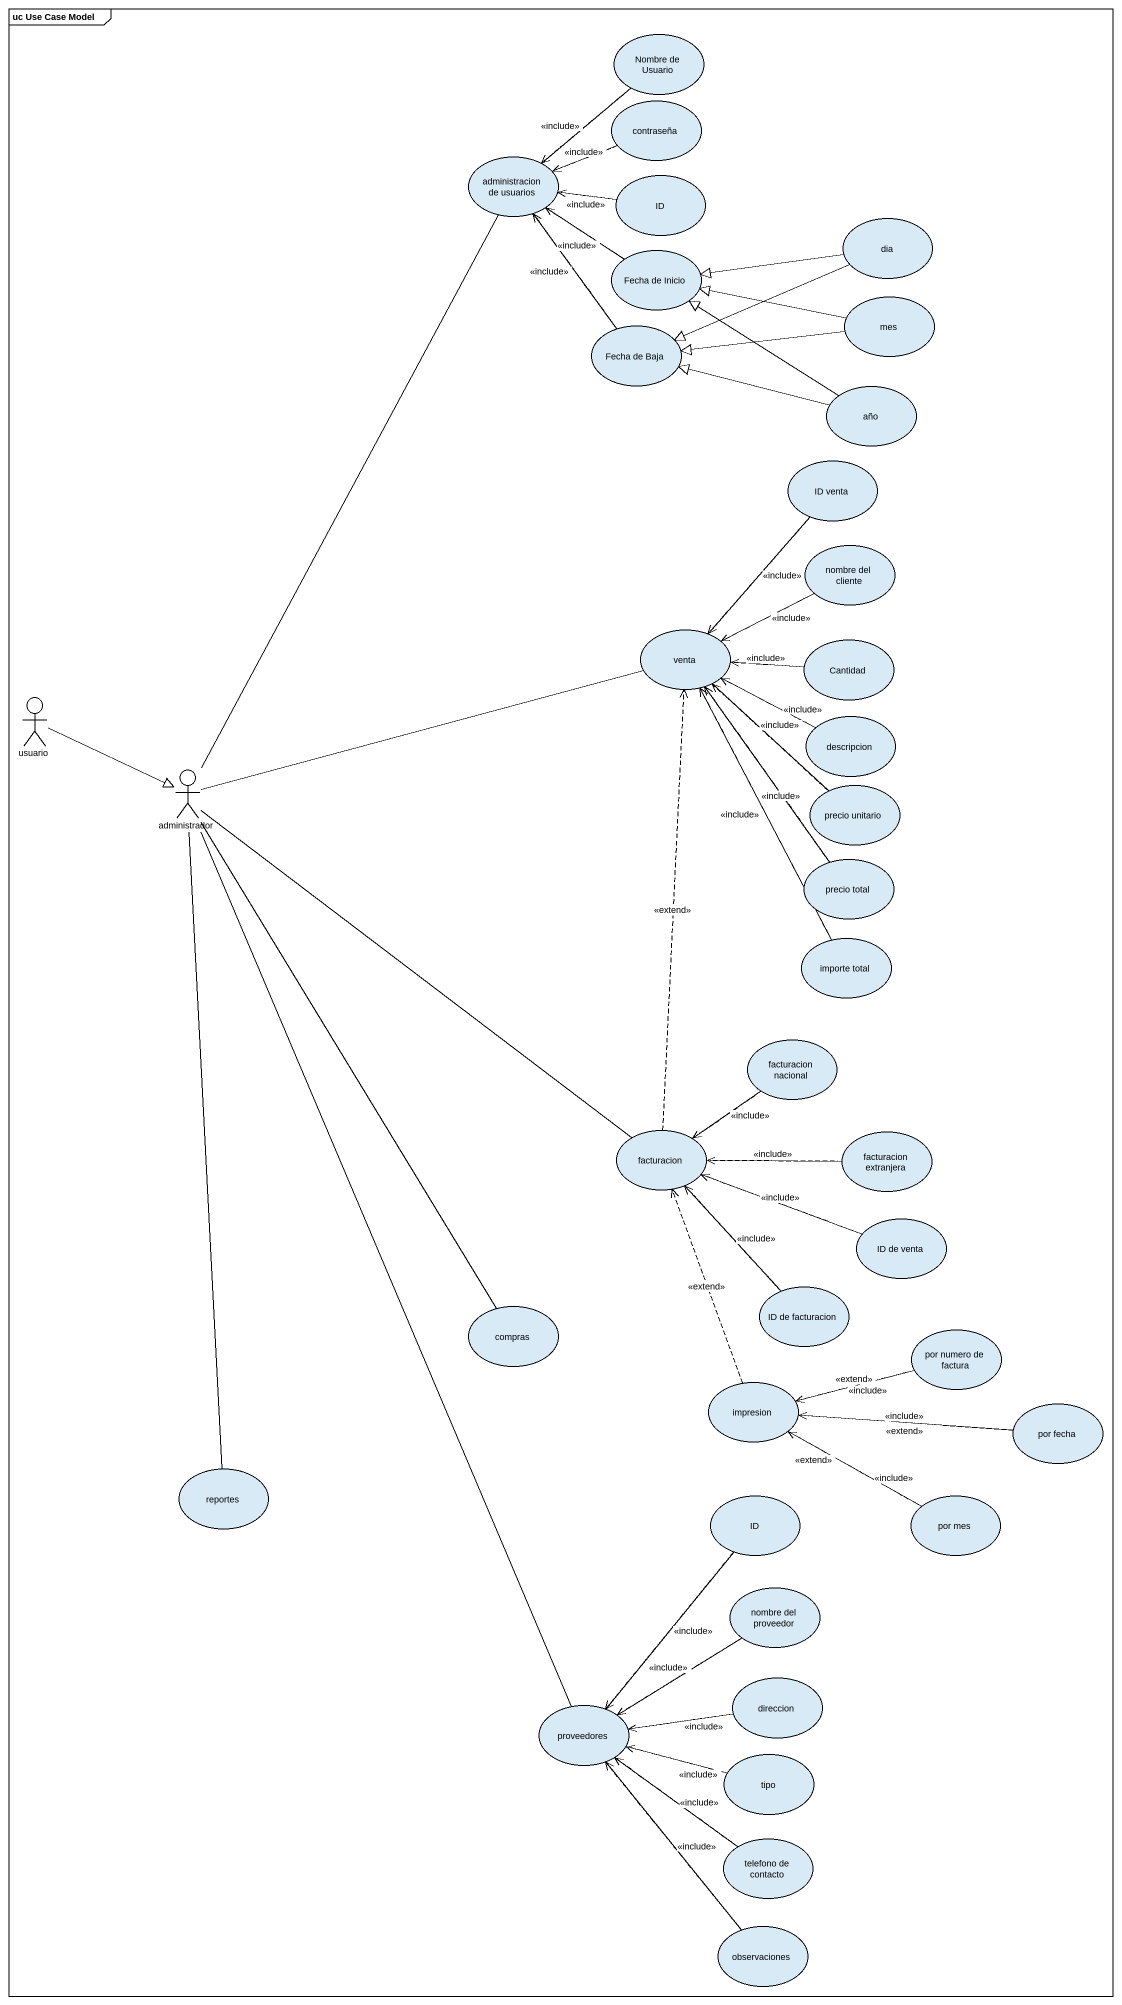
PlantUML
@startuml
mainframe uc Use Case Model
usecase "Nombre de Usuario" as Nombre_de_Usuario
usecase contraseña
usecase "administracion de usuarios" as administracion_de_usuarios
usecase ID
usecase dia
usecase "Fecha de Inicio" as Fecha_de_Inicio
usecase "Fecha de Baja" as Fecha_de_Baja
usecase mes
usecase año
usecase "ID venta" as ID_venta
usecase "nombre del cliente" as nombre_del_cliente
usecase venta
usecase Cantidad
actor usuario
usecase descripcion
actor administrador
usecase "precio unitario" as precio_unitario
usecase "precio total" as precio_total
usecase "importe total" as importe_total
usecase "facturacion nacional" as facturacion_nacional
usecase facturacion
usecase "facturacion extranjera" as facturacion_extranjera
usecase "ID de venta" as ID_de_venta
usecase "ID de facturacion" as ID_de_facturacion
usecase compras
usecase "por numero de factura" as por_numero_de_factura
usecase impresion
usecase "por fecha" as por_fecha
usecase reportes
usecase "ID" as ID_2
usecase "por mes" as por_mes
usecase "nombre del proveedor" as nombre_del_proveedor
usecase direccion
usecase proveedores
usecase tipo
usecase "telefono de contacto" as telefono_de_contacto
usecase observaciones
Nombre_de_Usuario ..> administracion_de_usuarios : <<include>>
Nombre_de_Usuario -- administracion_de_usuarios
contraseña .left.> administracion_de_usuarios : <<include>>
contraseña -left- administracion_de_usuarios
administracion_de_usuarios -- administrador
ID -left- administracion_de_usuarios
ID .left.> administracion_de_usuarios : <<include>>
dia -left-|> Fecha_de_Inicio
dia -left-|> Fecha_de_Baja
Fecha_de_Inicio -up- administracion_de_usuarios
Fecha_de_Inicio .up.> administracion_de_usuarios : <<include>>
Fecha_de_Baja -up- administracion_de_usuarios
Fecha_de_Baja .up.> administracion_de_usuarios : <<include>>
mes -left-|> Fecha_de_Inicio
mes -left-|> Fecha_de_Baja
año -up-|> Fecha_de_Inicio
año -left-|> Fecha_de_Baja
ID_venta -- venta
ID_venta ..> venta : <<include>>
nombre_del_cliente -left- venta
nombre_del_cliente .left.> venta : <<include>>
venta -left- administrador
Cantidad -left- venta
Cantidad .left.> venta : <<include>>
usuario -right-|> administrador
descripcion -left- venta
descripcion .left.> venta : <<include>>
precio_unitario -up- venta
precio_unitario .up.> venta : <<include>>
precio_total -up- venta
precio_total .up.> venta : <<include>>
importe_total -up- venta
importe_total .up.> venta : <<include>>
facturacion_nacional -- facturacion
facturacion_nacional ..> facturacion : <<include>>
facturacion .up.> venta : <<extend>>
facturacion -up- administrador
facturacion_extranjera -left- facturacion
facturacion_extranjera .left.> facturacion : <<include>>
ID_de_venta -left- facturacion
ID_de_venta .left.> facturacion : <<include>>
ID_de_facturacion -up- facturacion
ID_de_facturacion .up.> facturacion : <<include>>
compras -up- administrador
por_numero_de_factura -left- impresion
por_numero_de_factura .left.> impresion : <<include>>
por_numero_de_factura .left.> impresion : <<extend>>
impresion .up.> facturacion : <<extend>>
por_fecha -left- impresion
por_fecha .left.> impresion : <<include>>
por_fecha .left.> impresion : <<extend>>
reportes -up- administrador
ID_2 -- proveedores
ID_2 ..> proveedores : <<include>>
por_mes -left- impresion
por_mes .left.> impresion : <<include>>
por_mes .left.> impresion : <<extend>>
nombre_del_proveedor -- proveedores
nombre_del_proveedor ..> proveedores : <<include>>
direccion -left- proveedores
direccion .left.> proveedores : <<include>>
proveedores -up- administrador
tipo -left- proveedores
tipo .left.> proveedores : <<include>>
telefono_de_contacto -up- proveedores
telefono_de_contacto .up.> proveedores : <<include>>
observaciones -up- proveedores
observaciones .up.> proveedores : <<include>>
@enduml
